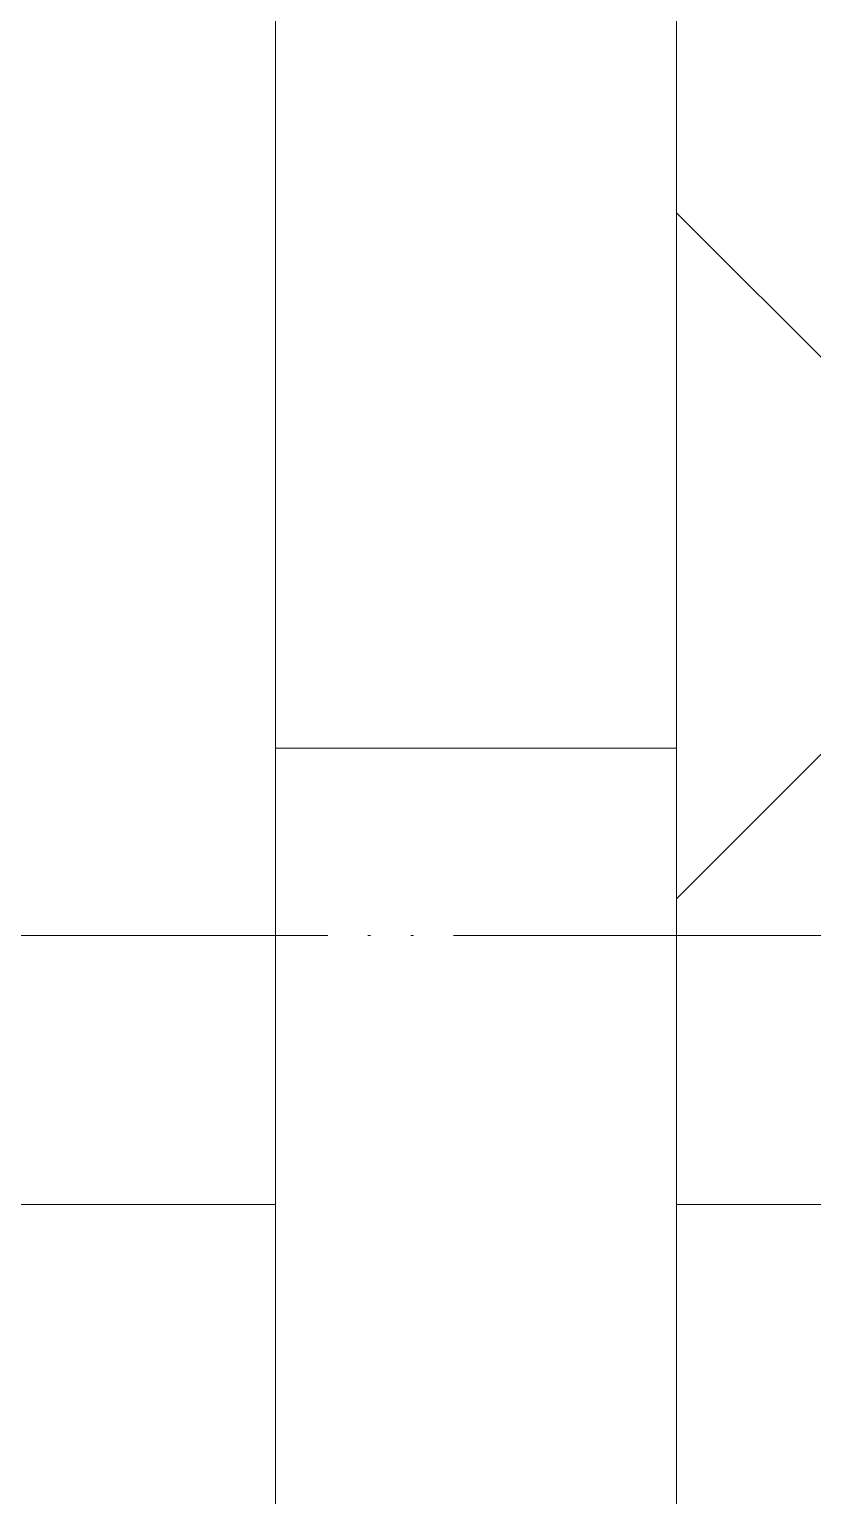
# Model space of a CAD drawing. Header units: millimetres. Extents: x -10438 to 68527, y -5058 to 44223.
# Drawn here: x 44015.8 to 44045.1, y 1874.1 to 1928.9 of the extents above; entities that cross this region are included whole.
import ezdxf

# ---------------------------------------------------------------- set-up
doc = ezdxf.new("R2010")
doc.units = ezdxf.units.MM
doc.linetypes.add('ADSK_Штрихпунктирная 2 точки_ш15 п1_5 п1_5 п1_5', pattern=[19.5, 15, -1.5, 0, -1.5, 0, -1.5])
doc.layers.add('Линии', color=7, linetype='Continuous', lineweight=9, true_color=0x00a600)
for name, color, linetype, lineweight in [('Потолки', 7, 'Continuous', 9), ('Потолки штриховка', 7, 'Continuous', 9), ('Стены внутренние', 7, 'Continuous', 18), ('Стены отделка', 7, 'Continuous', 30)]:
    doc.layers.add(name, color=color, linetype=linetype, lineweight=lineweight)

msp = doc.modelspace()

# ---------------------------------------------------------------- hatches: boundary and pattern name
at = {"layer": 'Потолки штриховка', "lineweight": 18, "true_color": 0x787878}
h = msp.add_hatch(dxfattribs=at)
h.set_pattern_fill('FP_51', color=8, style=0, pattern_type=2)
h.set_pattern_definition([(60, (0, 0), (-171.45, 296.96), [171.45, -171.45]), (120, (0, 0), (-342.9, 6e-05), [171.45, -171.45]), (0, (-85.72, 148.48), (171.45, 296.96), [171.45, -171.45])])
h.paths.add_polyline_path([(44040, 1602.057), (44040, 1902.057), (44025, 1902.057), (44025, 1602.057)])
at = {"layer": 'Стены внутренние', "lineweight": 9, "true_color": 0x0000ff}
h = msp.add_hatch(dxfattribs=at)
h.set_pattern_fill('FP_2', color=5, style=0, pattern_type=2)
h.set_pattern_definition([(45, (0, 0), (-70.71068, 70.71068), []), (135, (0, 0), (-70.71068, -70.71068), [])])
h.paths.add_polyline_path([(44140, 369.026), (44140, 955), (44040, 955), (44040, 369.727), (44120.856, 369.16)])
h.paths.add_polyline_path([(44040, 1885), (44140, 1885), (44140, 2495), (44040, 2495), (44040, 1902.057)])
h.paths.add_polyline_path([(44140, 3425), (44140, 4353), (44040, 4353), (44040, 3425)])

# ---------------------------------------------------------------- linework, layer by layer
at = {"layer": 'Линии', "color": 7, "linetype": 'ADSK_Штрихпунктирная 2 точки_ш15 п1_5 п1_5 п1_5'}
msp.add_line((41746.458, 1895.057), (48891.892, 1895.057), dxfattribs=at)
at = {"layer": 'Потолки'}
msp.add_line((44025, 1902.057), (44040, 1902.057), dxfattribs=at)
at = {"layer": 'Стены внутренние'}
for p, q in [((44025, 1885), (44025, 955)), ((44040, 955), (44040, 1885))]:
    msp.add_line(p, q, dxfattribs=at)
at = {"layer": 'Стены отделка', "lineweight": 9}
for p, q in [((44025, 2081), (44025, 1885)), ((44040, 1885), (44040, 2081)), ((44025, 1885), (44015, 1885)), ((44177, 1885), (44040, 1885))]:
    msp.add_line(p, q, dxfattribs=at)

doc.saveas('drawing.dxf')
